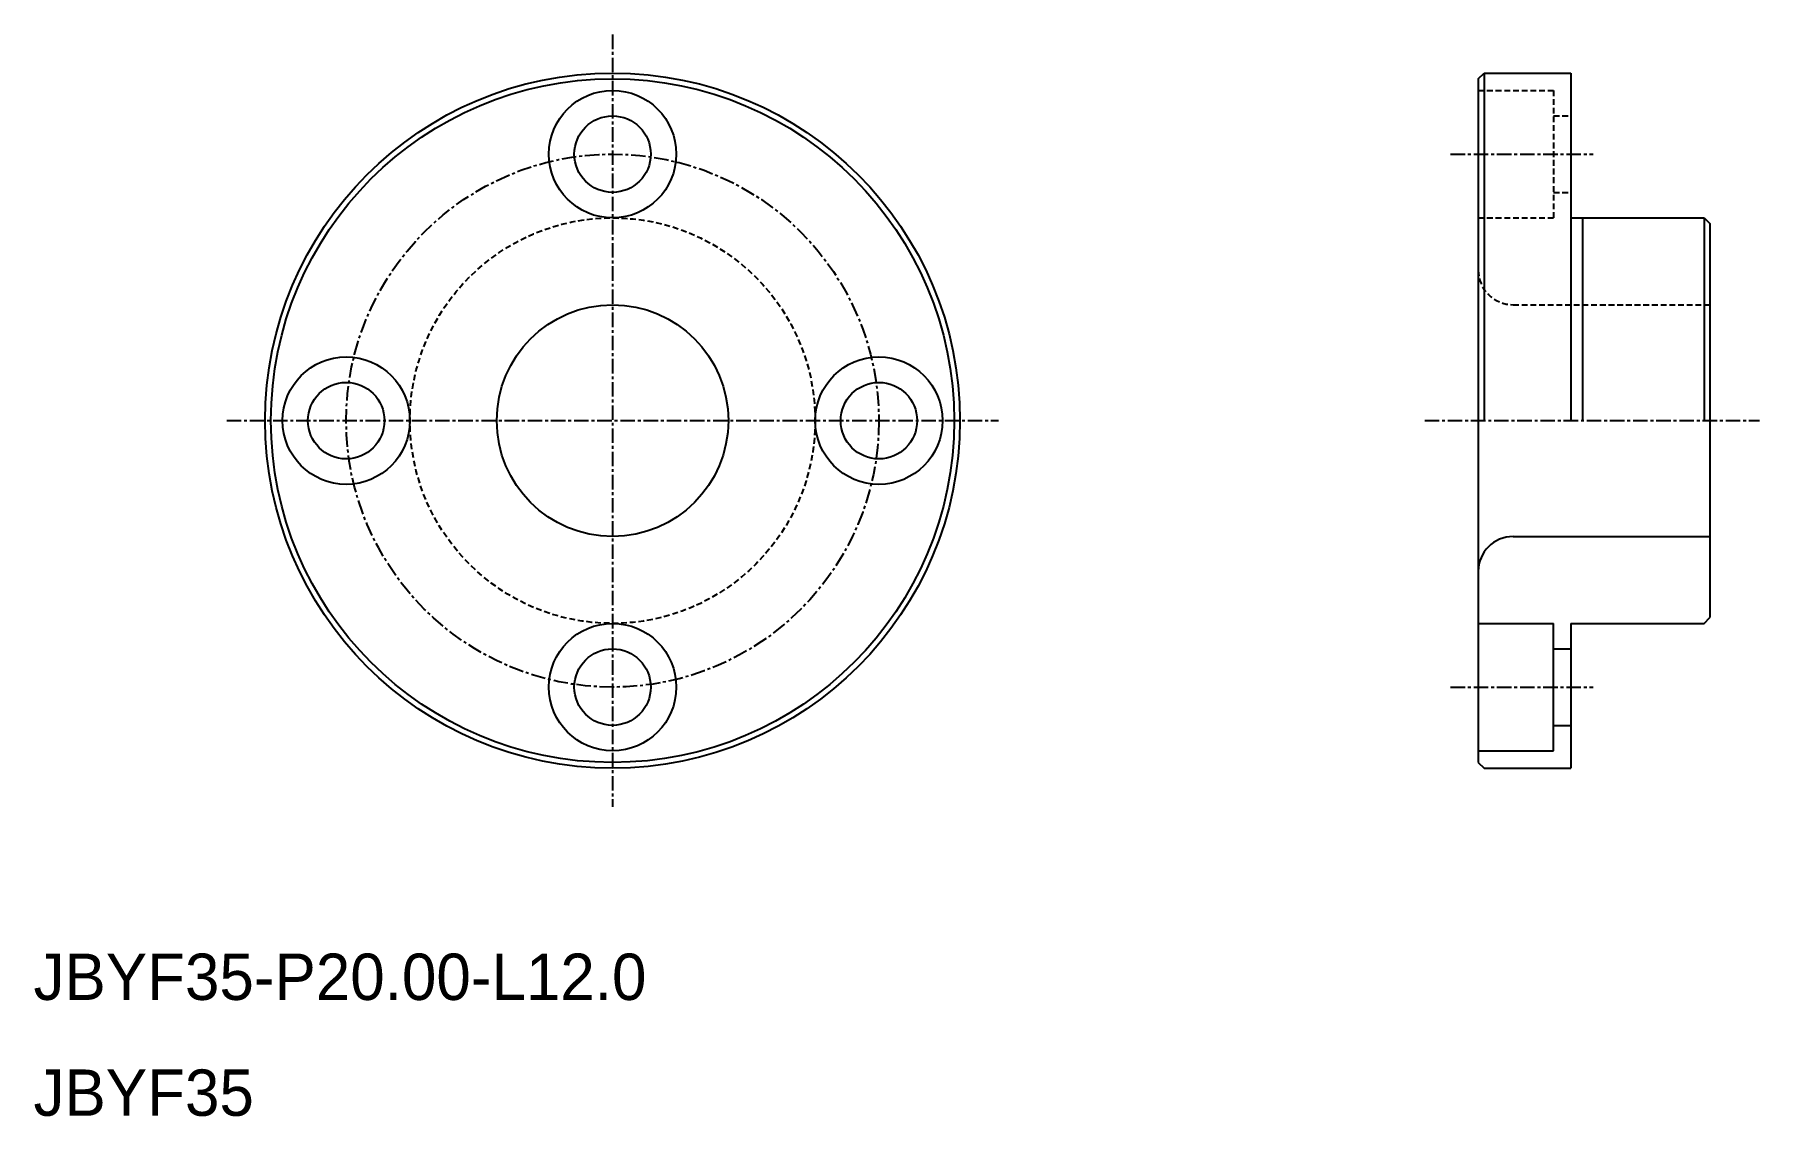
# Model space of a CAD drawing. Extents: x 10 to 159, y 10 to 103.
import ezdxf

# ---------------------------------------------------------------- set-up
doc = ezdxf.new("R2010")
doc.units = 0
doc.linetypes.add('CENTER', pattern=[2, 1.25, -0.25, 0.25, -0.25])
doc.linetypes.add('DASHED', pattern=[0.75, 0.5, -0.25])
doc.layers.get('0').update_dxf_attribs({"linetype": 'CONTINUOUS'})
doc.layers.add('CENTER', color=1, linetype='CENTER')

msp = doc.modelspace()

# ---------------------------------------------------------------- linework, layer by layer
at = {"color": 7, "linetype": 'CONTINUOUS'}
for p, q in [((134.76, 99.5), (135.26, 100)), ((135.26, 100), (135.26, 70)), ((135.26, 100), (142.76, 100)), ((137.13, 100), (137.13, 100)), ((139.01, 100), (139.01, 100)), ((142.76, 100), (142.76, 70)), ((134.76, 99.5), (134.76, 40.5)), ((142.76, 87.5), (154.26, 87.5)), ((143.76, 87.5), (143.76, 70)), ((154.26, 87.5), (154.26, 70)), ((154.26, 87.5), (154.76, 87)), ((154.76, 87), (154.76, 53)), ((137.76, 60), (154.76, 60)), ((134.76, 52.5), (141.26, 52.5)), ((141.26, 41.5), (141.26, 52.5)), ((142.76, 52.5), (154.26, 52.5)), ((142.76, 52.5), (142.76, 40)), ((154.26, 52.5), (154.76, 53)), ((141.26, 50.3), (142.76, 50.3)), ((141.26, 43.7), (142.76, 43.7)), ((134.76, 41.5), (141.26, 41.5)), ((134.76, 40.5), (135.26, 40)), ((135.26, 40), (142.76, 40))]:
    msp.add_line(p, q, dxfattribs=at)
at = {"color": 3, "linetype": 'DASHED'}
for p, q in [((134.76, 98.5), (141.26, 98.5)), ((141.26, 98.5), (141.26, 87.5)), ((141.26, 96.3), (142.76, 96.3)), ((141.26, 89.7), (142.76, 89.7)), ((134.76, 87.5), (141.26, 87.5)), ((137.76, 80), (154.76, 80))]:
    msp.add_line(p, q, dxfattribs=at)
at = {"color": 7, "linetype": 'CONTINUOUS'}
for centre, radius in [((60, 70), 30), ((60, 70), 29.5), ((60, 93), 5.5), ((60, 93), 3.3), ((60, 70), 10), ((37, 70), 5.5), ((83, 70), 5.5), ((37, 70), 3.3), ((83, 70), 3.3), ((60, 47), 5.5), ((60, 47), 3.3)]:
    msp.add_circle(centre, radius, dxfattribs=at)
at = {"color": 3, "linetype": 'DASHED'}
msp.add_circle((60, 70), 17.5, dxfattribs=at)
msp.add_arc((137.76, 83), 3, 180, 270, dxfattribs=at)
at = {"color": 7, "linetype": 'CONTINUOUS'}
msp.add_arc((137.76, 57), 3, 90, 180, dxfattribs=at)
at = {"layer": 'CENTER', "color": 1, "linetype": 'CENTER'}
for p, q in [((60, 103.32), (60, 36.68)), ((132.37, 93), (144.68, 93)), ((26.68, 70), (93.32, 70)), ((130.13, 70), (159.04, 70)), ((132.37, 47), (144.68, 47))]:
    msp.add_line(p, q, dxfattribs=at)
msp.add_circle((60, 70), 23, dxfattribs=at)

# ---------------------------------------------------------------- texts
at = {"color": 7, "linetype": 'CONTINUOUS'}
for s, p in [('JBYF35-P20.00-L12.0', (10, 20)), ('JBYF35', (10, 10))]:
    msp.add_text(s, height=4, dxfattribs=at).set_placement(p)

doc.saveas('drawing.dxf')
